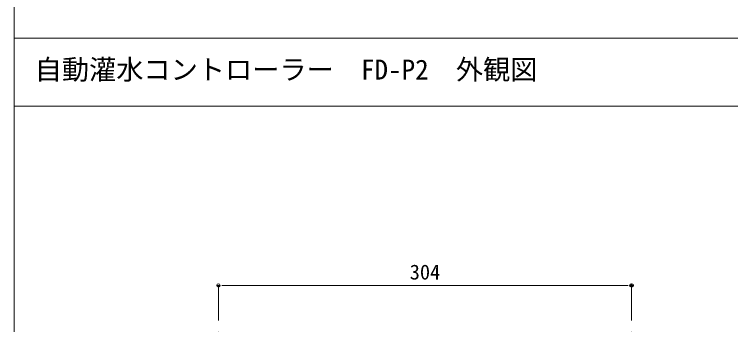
# Model space of a CAD drawing. Units: millimetres, scale not verified. Extents: x -99335 to 21988, y -1567 to 4168.
# Drawn here: x -21169 to -20115, y 1993 to 2450 of the extents above; entities that cross this region are included whole.
import ezdxf
from ezdxf.enums import TextEntityAlignment as Align

# ---------------------------------------------------------------- set-up
doc = ezdxf.new("R2010")
doc.units = ezdxf.units.MM
doc.header["$LTSCALE"] = 10
doc.header["$PDMODE"] = 32
doc.header["$PDSIZE"] = 5
for name, color, linetype, lineweight in [('0-1_WAKU', 7, 'Continuous', 18), ('0-4_sunpo', 7, 'Continuous', 18), ('0-7_0', 7, 'Continuous', 20), ('0-8_moji', 7, 'Continuous', 18), ('0-D__F-0_', 7, 'Continuous', 18)]:
    doc.layers.add(name, color=color, linetype=linetype, lineweight=lineweight)
doc.layers.add('0-2_Defpoints', color=7, linetype='Continuous')
doc.styles.add('ＭＳ ゴシック', font='')
doc.styles.get('ＭＳ ゴシック').set_extended_font_data('MS Gothic')

# ---------------------------------------------------------------- blocks, each defined once
blk = doc.blocks.new('_Dot')
at = {"layer": '0-7_0'}
for p, q in [((-0.5, 0), (-1, 0)), ((0.25, 0), (-0.25, 0))]:
    blk.add_line(p, q, dxfattribs=at)
blk.add_circle((0, 0), 0.25, dxfattribs=at)
blk = doc.blocks.new('D16')
at = {"layer": '0-2_Defpoints'}
for p in [(38884, 2272.86), (38276, 2201.46), (38884, 2201.46)]:
    blk.add_point(p, dxfattribs=at)
at = {"layer": '0-4_sunpo', "lineweight": 20}
for p, q in [((38276, 2221.46), (38276, 2272.86)), ((38286, 2272.86), (38874, 2272.86)), ((38884, 2221.46), (38884, 2272.86))]:
    blk.add_line(p, q, dxfattribs=at)
at = {"layer": '0-4_sunpo', "xscale": 10, "yscale": 10, "rotation": 180}
blk.add_blockref('_Dot', (38276, 2272.86), dxfattribs=at)
at = {"layer": '0-4_sunpo', "xscale": 10, "yscale": 10}
blk.add_blockref('_Dot', (38884, 2272.86), dxfattribs=at)
at = {"layer": '0-4_sunpo', "style": 'ＭＳ ゴシック'}
blk.add_text('304', height=21.99, dxfattribs=at).set_placement((38557.5, 2274.86), align=Align.BOTTOM_LEFT)

msp = doc.modelspace()

# ---------------------------------------------------------------- linework, layer by layer
at = {"layer": '0-1_WAKU'}
for p, q in [((-21169.03, 2414.42), (-13169.03, 2414.42)), ((-21169.03, 2314.42), (-13169.03, 2314.42))]:
    msp.add_line(p, q, dxfattribs=at)
msp.add_lwpolyline([(-21169.03, -1567.25), (-13169.03, -1567.25), (-13169.03, 4167.75), (-21169.03, 4167.75)], close=True, dxfattribs=at)
at = {"layer": '0-D__F-0_'}
for p, q in [((-21169.03, -255.58), (-21169.03, 2414.42)), ((-21169.03, 2314.42), (-20769.03, 2314.42))]:
    msp.add_line(p, q, dxfattribs=at)
msp.add_lwpolyline([(-20769.03, 2414.42), (-21169.03, 2414.42), (-21169.03, 2314.42)], dxfattribs=at)

# ---------------------------------------------------------------- block references
at = {"layer": '0-4_sunpo'}
msp.add_blockref('D16', (-59144.63, -221.8), dxfattribs=at)

# ---------------------------------------------------------------- texts
at = {"layer": '0-8_moji', "style": 'ＭＳ ゴシック'}
msp.add_text('自動灌水コントローラー\u3000FD-P2\u3000外観図', height=29.33, dxfattribs=at).set_placement((-21139.03, 2344.95), align=Align.BOTTOM_LEFT)

doc.saveas('drawing.dxf')
